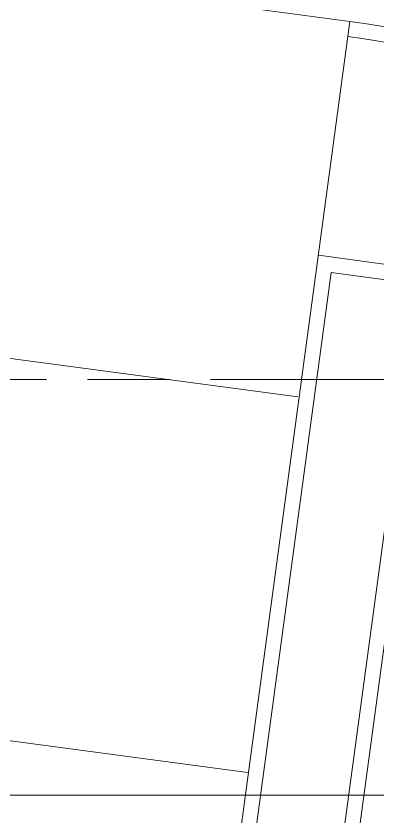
# Model space of a CAD drawing. Header units: millimetres. Extents: x -280308 to 6402717, y -14 to 2073074.
# Drawn here: x -44039 to -41655, y 415746 to 421019 of the extents above; entities that cross this region are included whole.
import ezdxf
from ezdxf.enums import TextEntityAlignment as Align

# ---------------------------------------------------------------- set-up
doc = ezdxf.new("R2010")
doc.units = ezdxf.units.MM
doc.linetypes.add('ACAD_ISO08W100', pattern=[36, 24, -3, 6, -3])
doc.layers.get('0').update_dxf_attribs({"lineweight": 0})
for name, color, linetype, lineweight in [('A-ANNOTATION', 144, 'Continuous', 0), ('A-FURN-EQPM', 177, 'Continuous', 0), ('A-Z22-T-Anno_Text', 152, 'Continuous', 9)]:
    doc.layers.add(name, color=color, linetype=linetype, lineweight=lineweight)
doc.layers.add('A-TEXT', color=254, linetype='Continuous')
doc.styles.get("Standard").update_dxf_attribs({"font": 'arial.ttf'})
doc.styles.add('TGF_A', font='arial.ttf')

# ---------------------------------------------------------------- blocks, each defined once
blk = doc.blocks.new('A$C834590f0')
at = {"ltscale": 0.25}
for p, q in [((-66147.8, -4562.2), (-70948.5, -3917.7)), ((-67820.1, -16942), (-66147.8, -4562.2)), ((-66490.5, -7037), (-71280.8, -6394)), ((-66822.9, -9513.3), (-71613.2, -8870.2))]:
    blk.add_line(p, q, dxfattribs=at)
blk.add_lwpolyline([(-66354.7, -6103.5), (-65587.9, -6207.1), (-66806, -15223.8), (-67574, -15120)], dxfattribs=at)
blk.add_lwpolyline([(-66270.3, -6215.9), (-65700.4, -6292.8), (-66891.7, -15111.3), (-67461.5, -15034.3)], close=True, dxfattribs=at)
for radius, start in [(6246.1, 26.31463), (6146.1, 26.77659)]:
    blk.add_arc((-66983.9, -10752.1), radius, start, 82.30676, dxfattribs=at)
blk = doc.blocks.new('A$C7a9db0a0')
at = {"ltscale": 0.25}
blk.add_blockref('A$C834590f0', (70322.8, -713.8), dxfattribs=at)
blk = doc.blocks.new('*U539')
at = {"layer": 'A-ANNOTATION', "linetype": 'ACAD_ISO08W100', "ltscale": 0.25}
blk.add_lwpolyline([(0, -7.641), (0, -228.348)], dxfattribs=at)
at = {"layer": 'A-TEXT'}
blk.add_attdef('N', text='', height=0.9, dxfattribs=at).set_placement((0, 2.75), align=Align.MIDDLE_CENTER)
blk = doc.blocks.new('A$Cf37525da')
at = {"color": 124, "xscale": -360.0000000000001, "yscale": 360.0000000000001, "zscale": 360.0000000000001, "rotation": 270}
blk.add_blockref('*U539', (4643.8, -5900), dxfattribs=at)
blk = doc.blocks.new('*U540')
at = {"lineweight": -2}
blk.add_lwpolyline([(0.2344, 0), (7.6317, 0)], dxfattribs=at)
at = {"color": 7, "lineweight": -2, "style": 'TGF_A', "flags": 8}
for tag, height, p in [('NOTE1', 0.0625, (0, 0.3375)), ('DET', 0.0938, (0, 0.0961)), ('SHT', 0.075, (0, -0.1021)), ('NOTE2', 0.0625, (0, -0.3994))]:
    blk.add_attdef(tag, text='', height=height, dxfattribs=at).set_placement(p, align=Align.MIDDLE)
blk = doc.blocks.new('A$Cba193409')
at = {"layer": 'A-Z22-T-Anno_Text', "color": 7, "xscale": 4266.666666600002, "yscale": 4266.666666600002, "zscale": 4266.666666600002}
blk.add_blockref('*U540', (-74879.7, -8888.9), dxfattribs=at)
blk = doc.blocks.new('2')
at = {"ltscale": 0.25}
blk.add_blockref('A$C7a9db0a0', (-46014.9, 426259.3), dxfattribs=at)
blk.add_blockref('A$Cf37525da', (22307.9, 424523.3), dxfattribs=at)
at = {"layer": 'A-FURN-EQPM', "color": 0, "linetype": 'ByBlock', "lineweight": -2, "ltscale": 0.25}
blk.add_blockref('A$Cba193409', (22557.9, 424773.3), dxfattribs=at)

msp = doc.modelspace()

# ---------------------------------------------------------------- block references
msp.add_blockref('2', (0, 0))

doc.saveas('drawing.dxf')
